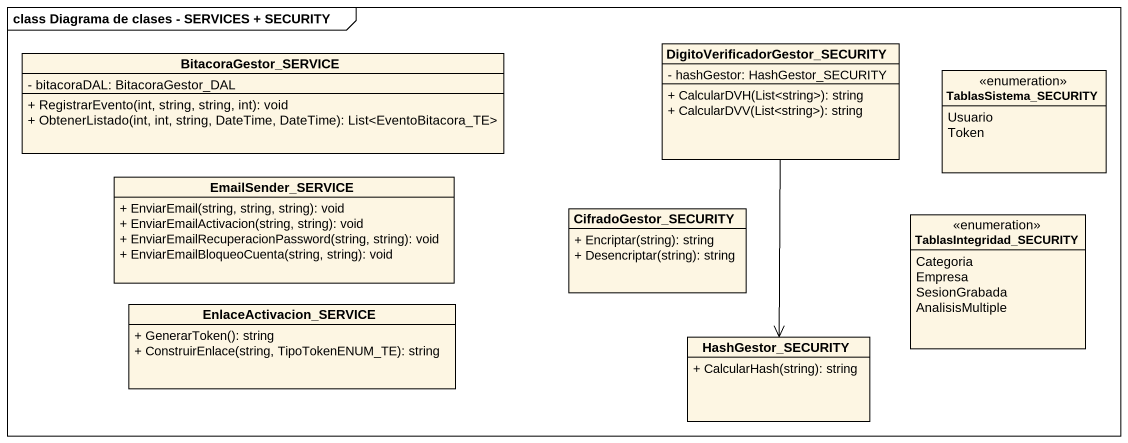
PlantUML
@startuml
mainframe class Diagrama de clases - SERVICES + SECURITY
hide circle
hide empty members
skinparam classAttributeIconSize 0
class BitacoraGestor_SERVICE {
  - bitacoraDAL: BitacoraGestor_DAL
  + RegistrarEvento(int, string, string, int): void
  + ObtenerListado(int, int, string, DateTime, DateTime): List<EventoBitacora_TE>
}
class "DigitoVerificadorGestor_SECURITY" as DigitoVerificadorGestor {
  - hashGestor: HashGestor_SECURITY
  + CalcularDVH(List<string>): string
  + CalcularDVV(List<string>): string
}
enum TablasSistema_SECURITY {
  Usuario
  Token
}
class EmailSender_SERVICE {
  + EnviarEmail(string, string, string): void
  + EnviarEmailActivacion(string, string): void
  + EnviarEmailRecuperacionPassword(string, string): void
  + EnviarEmailBloqueoCuenta(string, string): void
}
class CifradoGestor_SECURITY {
  + Encriptar(string): string
  + Desencriptar(string): string
}
enum TablasIntegridad_SECURITY {
  Categoria
  Empresa
  SesionGrabada
  AnalisisMultiple
}
class EnlaceActivacion_SERVICE {
  + GenerarToken(): string
  + ConstruirEnlace(string, TipoTokenENUM_TE): string
}
class HashGestor_SECURITY {
  + CalcularHash(string): string
}
DigitoVerificadorGestor --> HashGestor_SECURITY
@enduml
